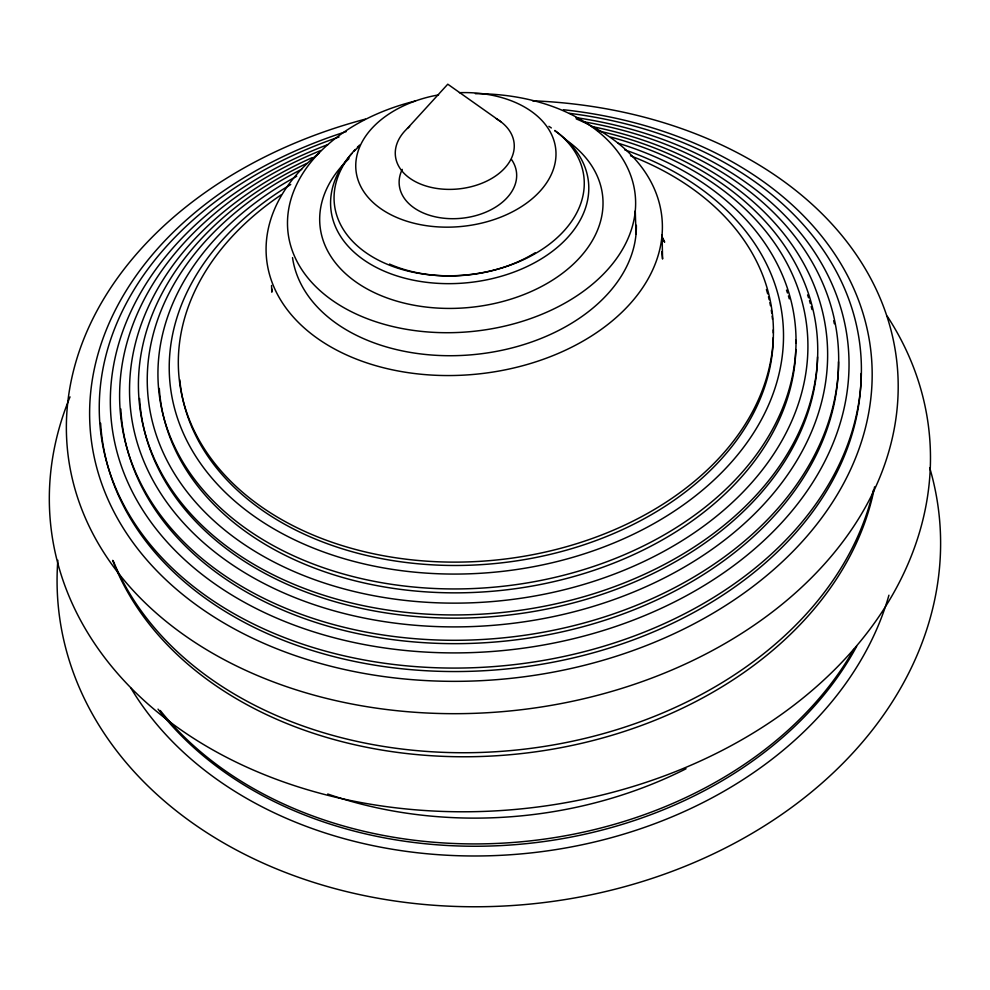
<?xml version="1.0" encoding="UTF-8"?>
<svg xmlns="http://www.w3.org/2000/svg" width="990" height="990" viewBox="0 0 990 990"><rect width="100%" height="100%" fill="white"/><g stroke="black" fill="none" stroke-linecap="round" stroke-linejoin="round"><path stroke-width="1.49" d="M271.99 289.179L271.829 292.161L271.532 285.466M407.496 128.304L447.777 84.2L500.903 121.77M661.914 236.882L664.637 242.204L661.827 236.313M661.778 251.646L662.57 259.046L662.075 234.828M635.271 210.957L636.013 234.246M576.205 118.874A198.755 136.546 -6.1 0 1 621.992 312.172A198.755 136.546 -6.1 0 1 336.662 350.114A198.755 136.546 -6.1 0 1 319.089 153.066M554.846 130.457A125.507 84.583 -6.1 0 1 548.336 245A125.507 84.583 -6.1 0 1 380.098 261.014A125.507 84.583 -6.1 0 1 355.237 149.465M357.378 147.238A125.507 84.583 -6.1 0 1 359.605 145.06M548.893 126.336A125.507 84.583 -6.1 0 1 551.331 127.958M459.459 92.689A100.448 66.813 -6.1 0 1 544.228 186.169A100.448 66.813 -6.1 0 1 374.802 204.027A100.448 66.813 -6.1 0 1 438.57 94.892M535.095 252.821A118.874 80.264 -6.1 0 1 389.528 264.083M565.711 139.714A142.102 96.587 -6.1 0 1 563.013 272.869A142.102 96.587 -6.1 0 1 368.701 289.798A142.102 96.587 -6.1 0 1 349.012 158.598M554.709 130.73A129.504 87.454 -6.1 0 1 554.573 249.616A129.504 87.454 -6.1 0 1 380.197 269.342A129.504 87.454 -6.1 0 1 351.784 153.685M353.838 151.495A129.504 87.454 -6.1 0 1 358.194 147.263M636.36 225.312A172.854 118.701 -6.1 0 1 473.443 354.618A172.854 118.701 -6.1 0 1 292.52 257.598M475.398 93.704A174.599 118.726 -6.1 0 1 615.384 260.16A174.599 118.726 -6.1 0 1 325.784 295.49A174.599 118.726 -6.1 0 1 415.392 101.017M496.287 118.689A59.697 39.538 -6.1 0 1 498.242 174.054A59.697 39.538 -6.1 0 1 415.058 181.479A59.697 39.538 -6.1 0 1 409.637 126.423M511.459 159.415A58.955 39.55 -6.1 0 1 460.746 218.345A58.955 39.55 -6.1 0 1 402.249 169.377M874.578 486.832A391.421 292.966 -6.1 0 1 514.02 754.355A391.421 292.966 -6.1 0 1 112.65 560.377M873.316 490.199A392.213 293.089 -6.1 0 1 511.545 750.507A392.213 293.089 -6.1 0 1 113.132 560.612M853.838 649.341A392.943 302.853 -6.1 0 1 519.28 841.958A392.943 302.853 -6.1 0 1 160.269 710.511M887.288 316.268A441.664 332.009 -6.1 0 1 520.418 808.954A441.664 332.009 -6.1 0 1 70.03 396.879M856.684 646.322A392.448 302.767 -6.1 0 1 520.418 844.21A392.448 302.767 -6.1 0 1 158.041 709.137M929.684 467.688A442.765 343.493 -6.1 0 1 534.947 903.585A442.765 343.493 -6.1 0 1 57.841 560.253M888.933 595.2A402.608 310.699 -6.1 0 1 538.053 852.105A402.608 310.699 -6.1 0 1 130.977 688.211M597.514 130.73A340.585 245.978 -6.1 0 1 760.877 489.939A340.585 245.978 -6.1 0 1 230.967 549.475A340.585 245.978 -6.1 0 1 306.826 163.399M610.842 137.115A331.229 238.838 -6.1 0 1 747.71 487.117A331.229 238.838 -6.1 0 1 238.021 540.169A331.229 238.838 -6.1 0 1 301.715 169.29M795.799 340.214A319.337 230.2 -6.1 0 1 795.873 343.332M795.824 349.557A319.337 230.2 -6.1 0 1 481.845 592.032A319.337 230.2 -6.1 0 1 159.291 388.464M786.505 290.095A319.337 230.2 -6.1 0 1 787.483 292.99M788.424 295.923A319.337 230.2 -6.1 0 1 789.302 298.869M617.686 143.08A319.931 230.249 -6.1 0 1 735.174 479.915A319.931 230.249 -6.1 0 1 248.292 530.195A319.931 230.249 -6.1 0 1 296.728 176.232M817.542 356.92A340.065 245.928 -6.1 0 1 483.392 617.302A340.065 245.928 -6.1 0 1 139.578 398.5M807.58 294.909A340.065 245.928 -6.1 0 1 808.558 297.792M809.486 300.7A340.065 245.928 -6.1 0 1 810.365 303.621M811.206 306.566A340.065 245.928 -6.1 0 1 811.986 309.536M532.571 100.782A417 305.18 -6.1 0 1 845.386 538.312A417 305.18 -6.1 0 1 157.101 613.825A417 305.18 -6.1 0 1 365.347 119.134M624.653 149.799A307.989 221.215 -6.1 0 1 722.155 472.069A307.989 221.215 -6.1 0 1 259.813 520.134A307.989 221.215 -6.1 0 1 290.738 184.511M569.448 113.33A382.091 277.942 -6.1 0 1 804.338 519.23A382.091 277.942 -6.1 0 1 188.422 582.491A382.091 277.942 -6.1 0 1 339.013 136.991M575.97 117.624A370.334 268.835 -6.1 0 1 792.953 509.751A370.334 268.835 -6.1 0 1 201.527 574.027A370.334 268.835 -6.1 0 1 327.888 144.59M773.227 329.893A297.903 213.914 -6.1 0 1 773.301 332.937M773.301 337.516A297.903 213.914 -6.1 0 1 484.37 564.436A297.903 213.914 -6.1 0 1 179.784 379.801M766.409 289.526A297.903 213.914 -6.1 0 1 767.683 293.857M768.463 296.777A297.903 213.914 -6.1 0 1 769.193 299.723M769.861 302.68A297.903 213.914 -6.1 0 1 770.468 305.663M771.284 310.155A297.903 213.914 -6.1 0 1 771.742 313.174M772.151 316.194A297.903 213.914 -6.1 0 1 772.497 319.226M630.506 155.764A298.374 213.951 -6.1 0 1 712.713 464.681A298.374 213.951 -6.1 0 1 272.225 513.971A298.374 213.951 -6.1 0 1 281.16 194.857M838.468 361.771A359.927 261.199 -6.1 0 1 487.105 642.597A359.927 261.199 -6.1 0 1 120.805 408.944M833.704 320.785A359.927 261.199 -6.1 0 1 834.36 323.767M583.296 121.721A360.509 261.261 -6.1 0 1 782.323 503.229A360.509 261.261 -6.1 0 1 211.142 565.847A360.509 261.261 -6.1 0 1 320.81 150.492M861.139 373.391A381.447 277.868 -6.1 0 1 488.837 670.428A381.447 277.868 -6.1 0 1 100.621 423.213M591.562 126.473A349.99 253.192 -6.1 0 1 770.987 496.25A349.99 253.192 -6.1 0 1 221.983 557.506A349.99 253.192 -6.1 0 1 312.209 157.645M563.409 109.729A392.325 285.887 -6.1 0 1 814.857 526.767A392.325 285.887 -6.1 0 1 178.398 590.931A392.325 285.887 -6.1 0 1 346.178 131.633M686.07 768.747A372.091 286.011 -6.1 0 1 327.739 794.005"/></g></svg>
